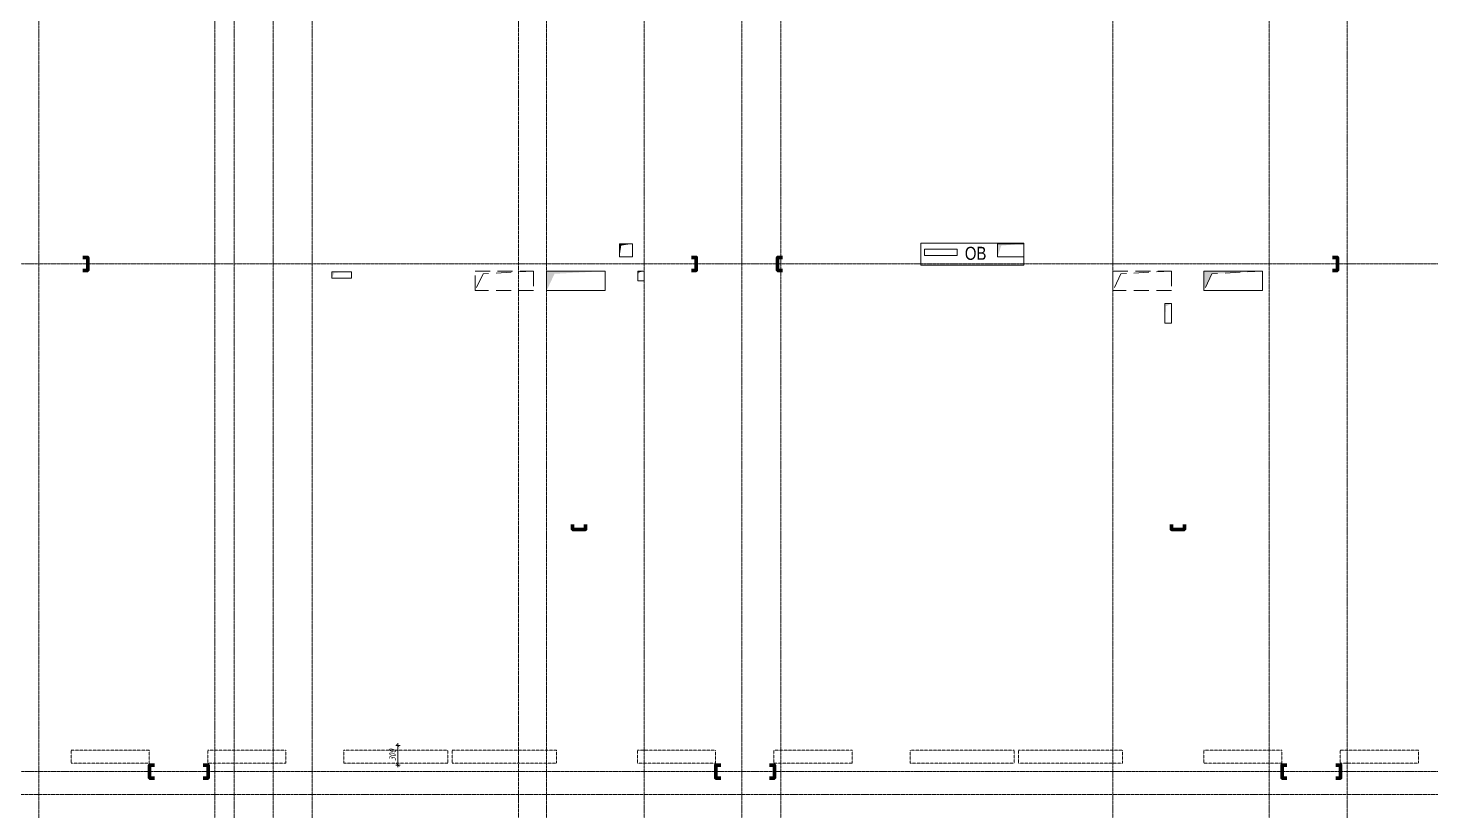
# Model space of a CAD drawing. Header units: millimetres. Extents: x -231292 to 573618, y -153144 to 564035.
# Drawn here: x -167642 to -146088, y 154589 to 166621 of the extents above; entities that cross this region are included whole.
import ezdxf

# ---------------------------------------------------------------- set-up
doc = ezdxf.new("R2010")
doc.units = ezdxf.units.MM
for name, pattern in [('CENTER2', [28.575, 19.05, -3.175, 3.175, -3.175]), ('DASHED', [19.05, 12.7, -6.35]), ('HIDDEN', [9.525, 6.35, -3.175]), ('HIDDEN2', [4.7625, 3.175, -1.5875])]:
    doc.linetypes.add(name, pattern=pattern)
doc.layers.get('0').update_dxf_attribs({"color": 250})
doc.layers.get('Defpoints').update_dxf_attribs({"color": 250})
doc.layers.add('АР_Делит', color=250, linetype='Continuous', lineweight=0, plot=False)
for name, color, linetype, lineweight in [('АР_Отопительные приборы', 250, 'HIDDEN2', 0), ('АР_Разрезы марка', 250, 'Continuous', 13), ('ВК_Шахты', 5, 'Continuous', 9), ('КМ_Фахверки', 250, 'Continuous', 80), ('ОВ_Классы', 250, 'Continuous', 0), ('ОВ_коллекторы', 250, 'Continuous', 30), ('ОВ_Кондиционирование', 250, 'Continuous', 5), ('ОВ_Отопление', 250, 'Continuous', 0), ('ОВ_Шахты', 250, 'Continuous', 5), ('РД_Оси_100', 250, 'Continuous', 0)]:
    doc.layers.add(name, color=color, linetype=linetype, lineweight=lineweight)
doc.styles.add('style1', font='ARIALN.TTF')
doc.styles.add('T_dim', font='romans.shx', dxfattribs={"width": 0.7, "oblique": 15})
doc.dimstyles.new('1-50', dxfattribs={"dimscale": 50, "dimtxt": 2, "dimasz": 1, "dimexe": 0.7, "dimexo": 0.6, "dimtad": 1, "dimdec": 0, "dimlfac": -1, "dimtxsty": 'T_dim', "dimblk1": 'ARCHTICK', "dimblk2": 'ARCHTICK', "dimsah": 1, "dimcen": 0, "dimdle": 0.7, "dimclrd": 256, "dimclre": 256, "dimadec": 0, "dimazin": 0, "dimtfac": 1, "dimtdec": 0, "dimtmove": 1, "dimatfit": 3, "dimfxl": 25, "dimlwd": -1, "dimlwe": -1, "dimarcsym": 2})

# ---------------------------------------------------------------- blocks, each defined once
blk = doc.blocks.new('СОШ_2200_АР_ОСИ_М100_28.05.24')
at = {"layer": 'АР_Делит', "color": 5, "linetype": 'DASHED'}
blk.add_lwpolyline([(66055, 68320), (66055, 13857.73), (83455, 13857.73), (83455, -355), (45245, -355), (45245, 13145), (44695, 13145), (44695, 26755), (45245, 26755), (45245, 68320)], dxfattribs=at)
at = {"layer": 'РД_Оси_100', "linetype": 'CENTER2'}
for p, q in [((63600, -6155), (63600, 139938.679)), ((65100, -6155), (65100, 139938.679)), ((73200, -6155), (73200, 139938.679)), ((70800, -6155), (70800, 90900)), ((62100, -6155), (62100, 73302.739)), ((33000, 7800), (85055, 7800)), ((33000, 0), (85055, 0))]:
    blk.add_line(p, q, dxfattribs=at)
for points in [[(54300, 139938.679), (54300, -6155)], [(57300, 139938.679), (57300, -6155)], [(58500, 139938.679), (58500, -6155)], [(65700, -6155), (65700, 139938.679)], [(57000, 70839.76), (57000, -5755), (56700, -6155)], [(57900, 70753.904), (57900, -6155)], [(74400, 13738.107), (74400, -6155)]]:
    blk.add_lwpolyline(points, dxfattribs=at)
blk = doc.blocks.new('otv пунктир')
at = {"linetype": 'HIDDEN', "ltscale": 0.07}
blk.add_lwpolyline([(0, 0), (0, 1), (1, 1), (1, 0)], close=True, dxfattribs=at)
blk.add_lwpolyline([(0, 1), (0.135, 0.137), (1, 0)], dxfattribs=at)
blk = doc.blocks.new('otv')
at = {"linetype": 'Continuous'}
blk.add_lwpolyline([(0, -1), (0, 0), (1, 0), (1, -1)], close=True, dxfattribs=at)
blk.add_solid([(0, -1), (0, 0), (0.135, -0.137), (1, 0)], dxfattribs=at)
blk = doc.blocks.new('Ф_пеноблок 200')
at = {"layer": 'КМ_Фахверки'}
blk.add_lwpolyline([(0, -75), (0, 0), (200, 0), (200, -75)], dxfattribs=at)
blk = doc.blocks.new('_ArchTick')
at = {"color": 0, "linetype": 'ByBlock', "const_width": 0.15}
blk.add_lwpolyline([(-0.5, -0.5), (0.5, 0.5)], dxfattribs=at)
blk = doc.blocks.new('*D712')
at = {"layer": 'Defpoints', "color": 0, "transparency": 16777216}
for p in [(-162023, 155595), (-161962, 155595), (-162023, 155295)]:
    blk.add_point(p, dxfattribs=at)
at = {"layer": 'АР_Делит', "color": 0, "transparency": 16777216}
for p, q in [((-161962, 155260), (-161962, 155630)), ((-161993, 155595), (-161927, 155595)), ((-161993, 155295), (-161927, 155295))]:
    blk.add_line(p, q, dxfattribs=at)
at = {"layer": 'АР_Делит', "color": 0, "transparency": 16777216, "xscale": 50, "yscale": 50, "zscale": 50}
for p, rotation in [((-161962, 155595), 90), ((-161962, 155295), 270)]:
    blk.add_blockref('_ArchTick', p, dxfattribs=dict(at, rotation=rotation))
at = {"layer": 'АР_Делит', "color": 0, "transparency": 16777216, "insert": (-162043, 155445), "char_height": 100, "attachment_point": 5, "rotation": 90, "style": 'T_dim'}
blk.add_mtext('300', dxfattribs=at)
blk = doc.blocks.new('Bottom_R_1200')
at = {"layer": 'АР_Отопительные приборы'}
blk.add_lwpolyline([(-600, -100), (600, -100), (600, 100), (-600, 100)], close=True, dxfattribs=at)
blk = doc.blocks.new('Bottom_R_1600')
at = {"layer": 'АР_Отопительные приборы'}
blk.add_lwpolyline([(-800, -100), (800, -100), (800, 100), (-800, 100)], close=True, dxfattribs=at)
blk = doc.blocks.new('Bottom_L_1600')
at = {"layer": 'АР_Отопительные приборы'}
blk.add_lwpolyline([(800, -100), (-800, -100), (-800, 100), (800, 100)], close=True, dxfattribs=at)

msp = doc.modelspace()

# ---------------------------------------------------------------- linework, layer by layer
at = {"layer": 'АР_Делит'}
msp.add_lwpolyline([(-152344.956, 162975.161), (-153924.956, 162975.161), (-153924.956, 163315.161), (-152344.956, 163315.161)], close=True, dxfattribs=at)
at = {"layer": 'АР_Разрезы марка', "linetype": 'DASHED', "lineweight": 0}
msp.add_lwpolyline([(-160104.636, 153601.967), (-160104.636, 221653.666), (-158709.843, 221653.666), (-158709.843, 258796.154), (-166117.488, 258796.154), (-166117.488, 289012.97)], dxfattribs=at)
at = {"layer": 'ОВ_коллекторы', "lineweight": 0}
msp.add_lwpolyline([(-153869.514, 163125.123), (-153369.514, 163125.123), (-153369.514, 163225.123), (-153869.514, 163225.123)], close=True, dxfattribs=at)

# ---------------------------------------------------------------- block references
at = {"layer": 'АР_Отопительные приборы'}
for name, p in [('Bottom_R_1200', (-166378.994, 155425.167)), ('Bottom_R_1200', (-164281.262, 155425.167)), ('Bottom_L_1600', (-161990.188, 155425.167)), ('Bottom_R_1600', (-160324.956, 155425.167)), ('Bottom_R_1200', (-157678.994, 155425.168)), ('Bottom_R_1200', (-155581.262, 155425.168)), ('Bottom_L_1600', (-153290.188, 155425.168)), ('Bottom_R_1600', (-151624.956, 155425.168)), ('Bottom_R_1200', (-148978.994, 155425.168)), ('Bottom_R_1200', (-146881.262, 155425.168))]:
    msp.add_blockref(name, p, dxfattribs=at)
at = {"layer": 'ВК_Шахты', "color": 1, "xscale": 200, "yscale": 200}
msp.add_blockref('otv', (-158554.956, 163305.623), dxfattribs=at)
at = {"layer": 'ВК_Шахты', "color": 1, "rotation": 359.9999782468097}
for p, xscale, yscale in [((-162974.956, 162875.168), 300, 100), ((-150174.956, 162385.168), 100, 300)]:
    msp.add_blockref('otv', p, dxfattribs=dict(at, xscale=xscale, yscale=yscale))
at = {"layer": 'КМ_Фахверки', "xscale": -1}
for p, rotation in [((-166724.956, 162895.168), 270), ((-156124.956, 163095.168), 90), ((-165774.956, 155295.168), 90), ((-157074.956, 155295.168), 90), ((-148374.956, 155295.168), 90)]:
    msp.add_blockref('Ф_пеноблок 200', p, dxfattribs=dict(at, rotation=rotation))
at = {"layer": 'КМ_Фахверки'}
for p, rotation in [((-157374.956, 163095.168), 270), ((-147524.956, 163095.168), 270), ((-159074.956, 158915.168), 180), ((-149874.988, 158915.168), 180), ((-164874.956, 155295.168), 270), ((-156174.956, 155295.168), 270), ((-147474.956, 155295.168), 270)]:
    msp.add_blockref('Ф_пеноблок 200', p, dxfattribs=dict(at, rotation=rotation))
at = {"layer": 'ОВ_Классы', "xscale": 300, "yscale": 900, "rotation": 270}
for p in [(-160774.956, 162885.168), (-150974.956, 162885.168), (-149574.956, 162885.161)]:
    msp.add_blockref('otv пунктир', p, dxfattribs=at)
at = {"layer": 'ОВ_Кондиционирование', "xscale": 100, "yscale": 150}
msp.add_blockref('otv', (-158274.956, 162885.168), dxfattribs=at)
at = {"layer": 'ОВ_Отопление', "xscale": 400, "yscale": 200}
msp.add_blockref('otv', (-152744.956, 163305.168), dxfattribs=at)
at = {"layer": 'ОВ_Шахты', "color": 1, "xscale": 900, "yscale": 300, "zscale": 1400}
for p in [(-159674.956, 162885.167), (-149574.956, 162885.161)]:
    msp.add_blockref('otv', p, dxfattribs=at)
at = {"layer": 'РД_Оси_100'}
msp.add_blockref('СОШ_2200_АР_ОСИ_М100_28.05.24', (-221774.956, 155195.168), dxfattribs=at)

# ---------------------------------------------------------------- texts
at = {"layer": 'ОВ_Отопление', "insert": (-153083.673, 163157.411), "char_height": 200, "width": 590.00022, "attachment_point": 5, "style": 'style1'}
msp.add_mtext('ОВ', dxfattribs=at)

# ---------------------------------------------------------------- dimensions: what is measured, and where the dimension line sits
at = {"layer": 'АР_Делит', "color": 0}
dim = msp.add_linear_dim(base=(-161961.556, 155595.168), p1=(-162023.321, 155295.168), p2=(-162023.321, 155595.168), angle=90, dimstyle='1-50', override={"dimclrd": 0, "dimclre": 0}, dxfattribs=at)
dim.commit()
dim.dimension.update_dxf_attribs({"geometry": '*D712', "text_midpoint": (-162042.806, 155445.168)})

doc.saveas('drawing.dxf')
